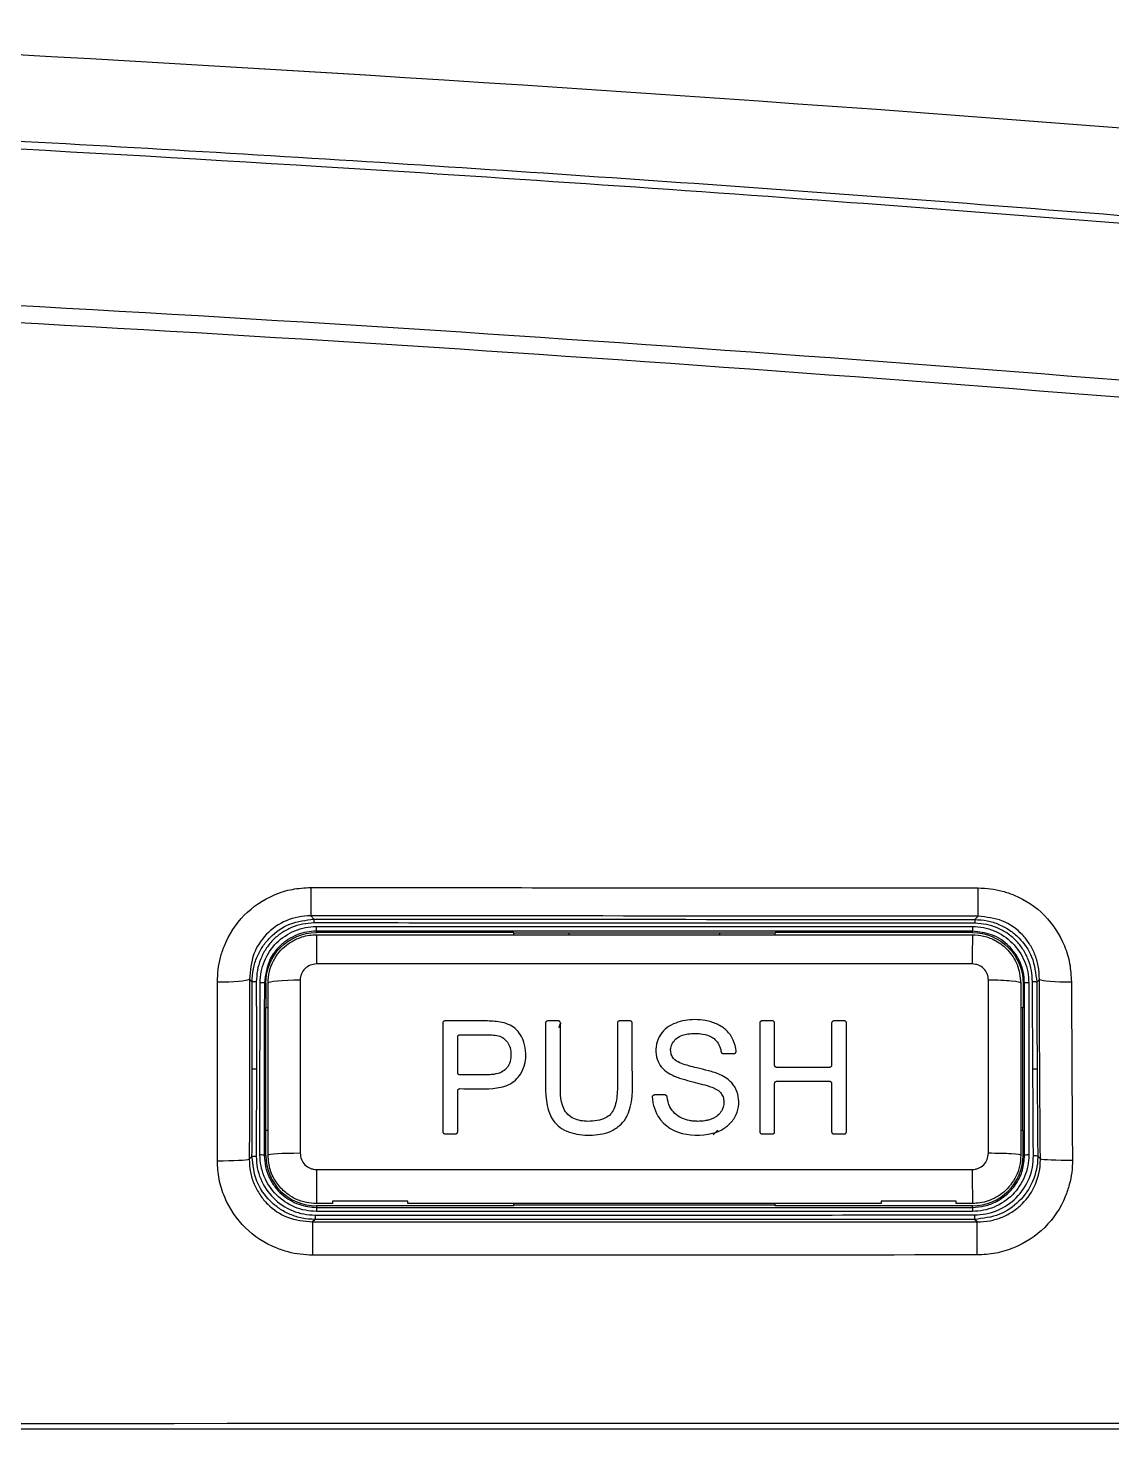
# Model space of a CAD drawing. Header units: millimetres. Extents: x -8699 to 14519, y -2727 to 7848.
# Drawn here: x 808 to 908.8, y -1548.2 to -1417.9 of the extents above; entities that cross this region are included whole.
import ezdxf

# ---------------------------------------------------------------- set-up
doc = ezdxf.new("R2010")
doc.units = ezdxf.units.MM
doc.layers.add('1', color=7, linetype='Continuous', true_color=0xffffff)

msp = doc.modelspace()

# ---------------------------------------------------------------- linework, layer by layer
at = {"layer": '1', "color": 8, "linetype": 'Continuous'}
for p, q in [((834.3, -1500.47), (834.6, -1500.78)), ((834.6, -1500.78), (834.6, -1501.13)), ((896.06, -1500.81), (896.36, -1500.5)), ((834.83, -1501.89), (834.83, -1501.45)), ((834.83, -1502.02), (834.83, -1501.89)), ((895.83, -1502.02), (895.83, -1501.89)), ((828.85, -1506.63), (828.6, -1506.37)), ((902.06, -1506.38), (901.81, -1506.63)), ((829.99, -1506.73), (830.12, -1506.73)), ((900.67, -1506.73), (900.54, -1506.73)), ((828.59, -1523.1), (828.84, -1522.85)), ((829.98, -1522.73), (830.12, -1522.73)), ((900.54, -1522.73), (900.68, -1522.73)), ((901.9, -1522.81), (902.15, -1523.06)), ((834.83, -1527.43), (834.83, -1527.58)), ((895.83, -1527.58), (895.83, -1527.43)), ((834.72, -1528.71), (834.48, -1528.94)), ((896.26, -1528.93), (896.02, -1528.7))]:
    msp.add_line(p, q, dxfattribs=at)
at = {"layer": '1', "color": 7, "linetype": 'Continuous'}
for p, q in [((853.18, -1502.02), (834.83, -1502.02)), ((853.18, -1502.23), (853.18, -1502.02)), ((858.33, -1502.07), (853.18, -1502.07)), ((858.33, -1502.23), (858.33, -1502.07)), ((872.33, -1502.09), (858.33, -1502.09)), ((877.48, -1502.07), (872.33, -1502.07)), ((872.33, -1502.23), (872.33, -1502.07)), ((895.83, -1502.02), (877.48, -1502.02)), ((877.48, -1502.23), (877.48, -1502.02)), ((830.12, -1506.73), (830.12, -1509.03)), ((900.54, -1506.73), (900.54, -1509.03)), ((830.33, -1509.03), (830.12, -1509.03)), ((830.14, -1520.43), (830.14, -1509.03)), ((900.54, -1509.03), (900.33, -1509.03)), ((900.52, -1520.43), (900.52, -1509.03)), ((830.12, -1522.73), (830.12, -1520.43)), ((830.33, -1520.43), (830.12, -1520.43)), ((900.54, -1520.43), (900.33, -1520.43)), ((900.54, -1522.73), (900.54, -1520.43)), ((853.18, -1527.43), (853.18, -1527.23)), ((877.48, -1527.43), (877.48, -1527.23)), ((853.18, -1527.43), (834.83, -1527.43)), ((877.48, -1527.38), (853.18, -1527.38)), ((895.83, -1527.43), (877.48, -1527.43))]:
    msp.add_line(p, q, dxfattribs=at)
at = {"layer": '1', "color": 7, "linetype": 'Continuous', "extrusion": (0, 0, -1)}
for centre, radius, start, end in [((-834.83, -1506.73), 4.71, 0, 90), ((-895.83, -1506.73), 4.71, 90, 180), ((-865.33, -1514.73), 8.85, 25.9021, 29.0593), ((-865.33, -1514.73), 8.85, 219.9479, 223.6679)]:
    msp.add_arc(centre, radius, start, end, dxfattribs=at)
at = {"layer": '1', "color": 7, "linetype": 'Continuous'}
for centre, start, end in [((834.83, -1522.73), 180, 270), ((895.83, -1522.73), 270, 0)]:
    msp.add_arc(centre, 4.71, start, end, dxfattribs=at)
at = {"layer": '1', "color": 8, "linetype": 'Continuous'}
for centre, major_axis, ratio, start_param, end_param in [((834.3, -1497.51), (0, 3), 0.000244, 1.679619, 2.99324), ((896.36, -1497.54), (0, -3), 0.004282, 0.148354, 1.459882), ((896.06, -1501.2), (0, 0.4), 0.004261, 0.155918, 1.465531), ((834.83, -1505.23), (0, 3), 0.000319, 0, 1.475206), ((895.83, -1505.23), (0, 3), 0.004148, 0, 1.47374), ((895.83, -1501.49), (0, -0.4), 0.004169, 4.607718, 6.274459), ((825.63, -1506.34), (-3, -0.01), 0.090369, 1.570227, 2.993062), ((905.02, -1506.33), (-3, -0.01), 0.092249, 0.148098, 1.574826), ((829.24, -1506.63), (-0.4, -0.001), 0.091844, 4.712103, 6.134634), ((829.6, -1506.73), (0.4, 0), 0.091678, 0.191129, 1.570812), ((833.33, -1506.73), (-3, 0), 0.092255, 4.712677, 6.283185), ((897.33, -1506.73), (-3, 0), 0.093684, 3.141593, 4.716542), ((901.06, -1506.73), (-0.4, 0), 0.093337, 4.716552, 6.088777), ((901.42, -1506.64), (0.4, 0.001), 0.093529, 0.148116, 1.574781), ((825.62, -1523.07), (-3, 0.01), 0.056576, 1.571893, 2.993435), ((829.23, -1522.86), (-0.4, 0.001), 0.058347, 4.713647, 6.135012), ((829.58, -1522.73), (0.4, 0), 0.058645, 0.122026, 1.571922), ((833.33, -1522.73), (-3, 0), 0.059037, 4.713703, 6.283185), ((897.33, -1522.73), (-3, 0), 0.058887, 3.141593, 4.716146), ((901.08, -1522.73), (-0.4, 0), 0.058547, 4.716171, 6.161474), ((901.51, -1522.82), (0.4, 0.003), 0.05836, 0.147716, 1.574139), ((905.12, -1523.01), (-3, -0.03), 0.056618, 0.147701, 1.574152), ((834.83, -1524.23), (0, 3), 0.001475, 1.514772, 3.141593), ((895.83, -1524.23), (0, 3), 0.003678, 1.515077, 3.141593), ((834.72, -1528.32), (0, -0.4), 0.001654, 4.665379, 6.134832), ((834.83, -1527.98), (0, 0.4), 0.001647, 0.008727, 1.523029), ((895.83, -1527.98), (0, 0.4), 0.003514, 0.008727, 1.5236), ((896.02, -1528.31), (0, -0.4), 0.003487, 4.665949, 6.132408), ((834.48, -1531.91), (0, -3), 0.001803, 1.532832, 2.99324), ((896.26, -1531.9), (0, 3), 0.003302, 4.675293, 6.134832)]:
    msp.add_ellipse(centre, major_axis=major_axis, ratio=ratio, start_param=start_param, end_param=end_param, dxfattribs=at)
at = {"layer": '1', "color": 7, "linetype": 'Continuous'}
for points in [[(989.11, -1434.04), (911.3, -1426.68), (833.37, -1421.18), (755.28, -1417.88)], [(989.11, -1434.04), (911.32, -1426.68), (833.35, -1421.18), (755.28, -1417.88)], [(834.83, -1502.23), (855.16, -1502.23), (875.5, -1502.23), (895.83, -1502.23)], [(830.33, -1522.73), (830.33, -1517.39), (830.33, -1512.05), (830.33, -1506.73)], [(900.33, -1506.73), (900.33, -1512.05), (900.33, -1517.39), (900.33, -1522.73)], [(836.33, -1527.23), (835.83, -1527.23), (835.33, -1527.23), (834.83, -1527.23)], [(836.33, -1527), (836.33, -1527.15), (836.33, -1527.23), (836.33, -1527.23)], [(843.33, -1527.23), (843.33, -1527.23), (843.33, -1527.15), (843.33, -1527)], [(887.33, -1527.23), (872.66, -1527.23), (858, -1527.23), (843.33, -1527.23)], [(887.33, -1527), (887.33, -1527.15), (887.33, -1527.23), (887.33, -1527.23)], [(894.33, -1527.23), (894.33, -1527.23), (894.33, -1527.15), (894.33, -1527)], [(895.83, -1527.23), (895.33, -1527.23), (894.83, -1527.23), (894.33, -1527.23)], [(742.73, -1547.7), (847.89, -1547.65), (953.04, -1547.65), (1058.18, -1547.69)]]:
    msp.add_open_spline(points, degree=3, dxfattribs=at)
at = {"layer": '1', "color": 8, "linetype": 'Continuous'}
for points, knots in [([(922.97, -1437.14), (910.15, -1436.08), (880.94, -1433.79), (826.86, -1430.11), (785.56, -1427.95), (760.67, -1426.88)], [0, 0, 0, 0, 0.237223, 0.540651, 1, 1, 1, 1]), ([(760.71, -1426.13), (767.49, -1426.43), (781.05, -1427.03), (801.38, -1428.07), (821.7, -1429.2), (848.8, -1430.85), (875.88, -1432.71), (902.94, -1434.76), (916.46, -1435.86), (923.23, -1436.41)], [0, 0, 0, 0, 0.125001, 0.249997, 0.374992, 0.49999, 0.749992, 0.874995, 1, 1, 1, 1]), ([(759.98, -1441.38), (786.24, -1442.51), (812.41, -1443.89), (864.64, -1447.17), (890.74, -1449.08), (916.93, -1451.2)], [0, 0, 0, 0, 0.5, 0.5, 1, 1, 1, 1]), ([(916.77, -1452.82), (890.66, -1450.7), (864.53, -1448.78), (812.24, -1445.5), (786.08, -1444.13), (759.91, -1443)], [0, 0, 0, 0, 0.5, 0.5, 1, 1, 1, 1]), ([(825.63, -1506.61), (825.64, -1506.23), (825.67, -1505.47), (825.89, -1504.34), (826.48, -1502.54), (827.95, -1500.24), (830.38, -1498.63), (832.58, -1497.93), (833.73, -1497.86), (834.3, -1497.83)], [0, 0, 0, 0, 0.083926, 0.167305, 0.251486, 0.499898, 0.748567, 0.874803, 1, 1, 1, 1]), ([(834.3, -1497.83), (844.75, -1497.84), (865.45, -1497.85), (886.14, -1497.86), (896.37, -1497.87)], [0, 0, 0, 0, 0.50521, 1, 1, 1, 1]), ([(896.37, -1497.87), (896.75, -1497.88), (897.52, -1497.91), (898.64, -1498.15), (900.43, -1498.76), (902.71, -1500.27), (904.26, -1502.71), (904.94, -1504.9), (905, -1506.04), (905.04, -1506.61)], [0, 0, 0, 0, 0.083696, 0.16701, 0.251439, 0.499784, 0.748385, 0.874426, 1, 1, 1, 1]), ([(834.3, -1500.47), (834.3, -1500.47), (833.53, -1500.47), (831.97, -1500.76), (830.09, -1502.08), (828.81, -1504.05), (828.67, -1505.56), (828.6, -1506.37)], [0, 0, 0, 0, 0.000078, 0.251799, 0.500063, 0.732434, 1, 1, 1, 1]), ([(896.06, -1501.16), (886.02, -1501.15), (865.53, -1501.14), (845.05, -1501.13), (834.6, -1501.13)], [0, 0, 0, 0, 0.490077, 1, 1, 1, 1]), ([(902.06, -1506.38), (902.04, -1505.96), (902, -1505.15), (901.66, -1504.02), (901.15, -1503.04), (900.25, -1501.89), (898.67, -1500.75), (897.13, -1500.59), (896.36, -1500.5)], [0, 0, 0, 0, 0.139321, 0.269153, 0.389837, 0.5018, 0.749521, 1, 1, 1, 1]), ([(829.59, -1506.69), (829.61, -1506.35), (829.65, -1505.66), (830.07, -1504.35), (831.02, -1502.89), (832.48, -1501.93), (833.8, -1501.51), (834.49, -1501.47), (834.83, -1501.45)], [0, 0, 0, 0, 0.125127, 0.251476, 0.500241, 0.748793, 0.87507, 1, 1, 1, 1]), ([(834.83, -1501.45), (845.12, -1501.45), (865.45, -1501.45), (885.79, -1501.45), (895.83, -1501.45)], [0, 0, 0, 0, 0.506158, 1, 1, 1, 1]), ([(895.83, -1501.45), (896.17, -1501.47), (896.86, -1501.51), (898.18, -1501.93), (899.64, -1502.89), (900.59, -1504.35), (901.01, -1505.66), (901.05, -1506.35), (901.07, -1506.69)], [0, 0, 0, 0, 0.125055, 0.251401, 0.500187, 0.74876, 0.874888, 1, 1, 1, 1]), ([(834.83, -1504.94), (834.63, -1504.96), (834.24, -1505.01), (833.74, -1505.36), (833.46, -1505.78), (833.34, -1506.15), (833.33, -1506.35), (833.33, -1506.45)], [0, 0, 0, 0, 0.250229, 0.499808, 0.749353, 0.874589, 1, 1, 1, 1]), ([(895.82, -1504.94), (885.8, -1504.93), (865.47, -1504.93), (845.14, -1504.94), (834.83, -1504.94)], [0, 0, 0, 0, 0.49267, 1, 1, 1, 1]), ([(897.32, -1506.44), (897.31, -1506.35), (897.3, -1506.15), (897.18, -1505.77), (896.91, -1505.36), (896.41, -1505), (896.01, -1504.96), (895.82, -1504.94)], [0, 0, 0, 0, 0.125411, 0.250647, 0.500193, 0.74977, 1, 1, 1, 1]), ([(825.62, -1523.24), (825.63, -1520.46), (825.64, -1514.92), (825.63, -1509.38), (825.63, -1506.61)], [0, 0, 0, 0, 0.500117, 1, 1, 1, 1]), ([(829.24, -1506.59), (829.24, -1507.95), (829.25, -1510.66), (829.25, -1513.38), (829.25, -1514.73)], [0, 0, 0, 0, 0.500374, 1, 1, 1, 1]), ([(829.58, -1522.7), (829.58, -1520.05), (829.58, -1514.7), (829.59, -1509.37), (829.59, -1506.69)], [0, 0, 0, 0, 0.496917, 1, 1, 1, 1]), ([(833.33, -1506.45), (833.33, -1509.14), (833.33, -1514.5), (833.33, -1519.87), (833.32, -1522.55)], [0, 0, 0, 0, 0.50176, 1, 1, 1, 1]), ([(897.32, -1522.55), (897.32, -1519.87), (897.32, -1514.5), (897.32, -1509.14), (897.32, -1506.44)], [0, 0, 0, 0, 0.498298, 1, 1, 1, 1]), ([(901.07, -1506.69), (901.07, -1509.37), (901.08, -1514.7), (901.08, -1520.04), (901.08, -1522.7)], [0, 0, 0, 0, 0.502146, 1, 1, 1, 1]), ([(901.45, -1514.73), (901.44, -1513.38), (901.43, -1510.66), (901.42, -1507.96), (901.42, -1506.6)], [0, 0, 0, 0, 0.499955, 1, 1, 1, 1]), ([(905.04, -1506.61), (905.05, -1509.36), (905.07, -1514.87), (905.11, -1520.4), (905.13, -1523.18)], [0, 0, 0, 0, 0.497824, 1, 1, 1, 1]), ([(829.25, -1514.73), (829.17, -1514.73), (828.97, -1514.73), (828.9, -1514.73), (828.85, -1514.73)], [0, 0, 0, 0, 0.423058, 1, 1, 1, 1]), ([(829.25, -1514.73), (829.25, -1516.08), (829.24, -1518.78), (829.24, -1521.48), (829.23, -1522.84)], [0, 0, 0, 0, 0.49989, 1, 1, 1, 1]), ([(901.5, -1522.79), (901.49, -1521.44), (901.47, -1518.76), (901.46, -1516.07), (901.45, -1514.73)], [0, 0, 0, 0, 0.501544, 1, 1, 1, 1]), ([(901.85, -1514.73), (901.8, -1514.73), (901.73, -1514.73), (901.53, -1514.73), (901.45, -1514.73)], [0, 0, 0, 0, 0.570512, 1, 1, 1, 1]), ([(834.49, -1532.03), (834.1, -1532.01), (833.33, -1531.98), (832.19, -1531.75), (830.37, -1531.14), (828.05, -1529.65), (826.42, -1527.19), (825.72, -1524.98), (825.65, -1523.82), (825.62, -1523.24)], [0, 0, 0, 0, 0.083662, 0.167023, 0.25148, 0.499924, 0.748608, 0.874974, 1, 1, 1, 1]), ([(828.59, -1523.1), (828.6, -1523.51), (828.64, -1524.3), (829, -1525.42), (829.55, -1526.44), (830.51, -1527.58), (832.14, -1528.7), (833.68, -1528.86), (834.48, -1528.94)], [0, 0, 0, 0, 0.129921, 0.256625, 0.380375, 0.501453, 0.741079, 1, 1, 1, 1]), ([(834.83, -1527.96), (834.48, -1527.94), (833.79, -1527.9), (832.48, -1527.48), (831.01, -1526.52), (830.05, -1525.05), (829.64, -1523.73), (829.6, -1523.05), (829.58, -1522.7)], [0, 0, 0, 0, 0.124945, 0.251223, 0.499772, 0.748535, 0.874924, 1, 1, 1, 1]), ([(829.98, -1522.73), (830, -1523.09), (830.05, -1523.8), (830.4, -1524.8), (830.93, -1525.67), (831.59, -1526.38), (832.35, -1526.93), (833.17, -1527.31), (834, -1527.54), (834.56, -1527.57), (834.83, -1527.58)], [0, 0, 0, 0, 0.142911, 0.280702, 0.413374, 0.540926, 0.663361, 0.780681, 0.892893, 1, 1, 1, 1]), ([(833.32, -1522.55), (833.35, -1522.75), (833.39, -1523.14), (833.74, -1523.64), (834.15, -1523.92), (834.53, -1524.04), (834.73, -1524.05), (834.82, -1524.06)], [0, 0, 0, 0, 0.250269, 0.499886, 0.749398, 0.874608, 1, 1, 1, 1]), ([(895.82, -1524.06), (895.92, -1524.05), (896.11, -1524.04), (896.49, -1523.92), (896.91, -1523.64), (897.25, -1523.14), (897.29, -1522.75), (897.32, -1522.55)], [0, 0, 0, 0, 0.125392, 0.250602, 0.500113, 0.749731, 1, 1, 1, 1]), ([(901.08, -1522.7), (901.06, -1523.05), (901.02, -1523.74), (900.6, -1525.05), (899.65, -1526.52), (898.18, -1527.48), (896.86, -1527.9), (896.17, -1527.94), (895.83, -1527.96)], [0, 0, 0, 0, 0.125073, 0.251467, 0.500228, 0.748775, 0.874957, 1, 1, 1, 1]), ([(895.83, -1527.58), (896.21, -1527.55), (896.99, -1527.5), (898.11, -1527.06), (899.14, -1526.35), (899.98, -1525.35), (900.57, -1524.11), (900.64, -1523.19), (900.68, -1522.73)], [0, 0, 0, 0, 0.149482, 0.305821, 0.469032, 0.639127, 0.816115, 1, 1, 1, 1]), ([(896.02, -1528.29), (896.38, -1528.27), (897.1, -1528.23), (898.48, -1527.79), (900.02, -1526.79), (901.02, -1525.25), (901.45, -1523.87), (901.49, -1523.15), (901.5, -1522.79)], [0, 0, 0, 0, 0.125218, 0.251294, 0.499775, 0.748499, 0.87487, 1, 1, 1, 1]), ([(896.26, -1528.93), (896.67, -1528.91), (897.47, -1528.88), (898.61, -1528.52), (899.62, -1527.98), (900.77, -1527.04), (901.84, -1525.45), (902.16, -1523.9), (902.15, -1523.09), (902.15, -1523.06)], [0, 0, 0, 0, 0.13233, 0.259857, 0.382804, 0.50142, 0.73929, 0.989222, 1, 1, 1, 1]), ([(905.13, -1523.18), (905.12, -1523.56), (905.1, -1524.33), (904.86, -1525.48), (904.25, -1527.3), (902.72, -1529.62), (900.24, -1531.21), (898.01, -1531.91), (896.85, -1531.98), (896.27, -1532.01)], [0, 0, 0, 0, 0.083503, 0.166796, 0.251421, 0.499828, 0.748462, 0.874628, 1, 1, 1, 1]), ([(834.82, -1524.06), (845.21, -1524.06), (865.54, -1524.06), (885.87, -1524.06), (895.82, -1524.06)], [0, 0, 0, 0, 0.510597, 1, 1, 1, 1]), ([(834.72, -1528.3), (845.07, -1528.3), (865.51, -1528.3), (885.94, -1528.29), (896.02, -1528.29)], [0, 0, 0, 0, 0.506779, 1, 1, 1, 1]), ([(895.83, -1527.96), (885.87, -1527.96), (865.54, -1527.96), (845.21, -1527.96), (834.83, -1527.96)], [0, 0, 0, 0, 0.48959, 1, 1, 1, 1])]:
    msp.add_open_spline(points, degree=3, knots=knots, dxfattribs=at)
at = {"layer": '1', "color": 7, "linetype": 'Continuous'}
for points, knots in [([(828.85, -1506.63), (828.87, -1506.21), (828.92, -1505.41), (829.28, -1504.28), (829.81, -1503.3), (830.74, -1502.17), (832.31, -1501.04), (833.84, -1500.87), (834.6, -1500.78)], [0, 0, 0, 0, 0.136468, 0.265432, 0.387055, 0.50153, 0.74901, 1, 1, 1, 1]), ([(834.6, -1501.13), (834.25, -1501.15), (833.53, -1501.2), (832.51, -1501.53), (831.57, -1502.03), (830.75, -1502.71), (830.09, -1503.55), (829.61, -1504.5), (829.3, -1505.53), (829.26, -1506.24), (829.24, -1506.59)], [0, 0, 0, 0, 0.125624, 0.250629, 0.375242, 0.499664, 0.62412, 0.748903, 0.8742, 1, 1, 1, 1]), ([(896.06, -1500.81), (896.44, -1500.83), (897.21, -1500.88), (898.3, -1501.23), (899.31, -1501.77), (900.43, -1502.71), (901.54, -1504.32), (901.72, -1505.83), (901.81, -1506.63)], [0, 0, 0, 0, 0.126583, 0.252132, 0.37697, 0.501427, 0.735731, 1, 1, 1, 1]), ([(901.42, -1506.6), (901.39, -1506.25), (901.35, -1505.54), (901.04, -1504.52), (900.56, -1503.57), (899.9, -1502.74), (899.08, -1502.06), (898.15, -1501.56), (897.13, -1501.23), (896.42, -1501.18), (896.06, -1501.16)], [0, 0, 0, 0, 0.125685, 0.250708, 0.375275, 0.499799, 0.62445, 0.749211, 0.87431, 1, 1, 1, 1]), ([(834.83, -1501.89), (834.53, -1501.91), (833.92, -1501.94), (833.02, -1502.21), (832.15, -1502.66), (831.27, -1503.38), (830.27, -1504.68), (830.1, -1505.94), (829.99, -1506.73)], [0, 0, 0, 0, 0.118289, 0.241222, 0.368849, 0.50122, 0.692558, 1, 1, 1, 1]), ([(830.33, -1506.73), (830.36, -1506.36), (830.41, -1505.64), (830.79, -1504.65), (831.34, -1503.83), (832, -1503.19), (832.72, -1502.72), (833.45, -1502.42), (834.15, -1502.25), (834.61, -1502.24), (834.83, -1502.23)], [0, 0, 0, 0, 0.157033, 0.304925, 0.443669, 0.573261, 0.693694, 0.804963, 0.907066, 1, 1, 1, 1]), ([(900.67, -1506.73), (900.65, -1506.36), (900.6, -1505.69), (900.3, -1504.8), (899.93, -1504.13), (899.58, -1503.66), (898.91, -1502.93), (897.71, -1502.09), (896.44, -1501.96), (895.83, -1501.89)], [0, 0, 0, 0, 0.144768, 0.267283, 0.367519, 0.445456, 0.501079, 0.760492, 1, 1, 1, 1]), ([(895.83, -1502.23), (896.18, -1502.25), (896.94, -1502.3), (898.1, -1502.77), (899.22, -1503.64), (900.13, -1505.01), (900.26, -1506.13), (900.33, -1506.73)], [0, 0, 0, 0, 0.148841, 0.32333, 0.523405, 0.748991, 1, 1, 1, 1]), ([(846.78, -1510.24), (846.76, -1510.24), (846.74, -1510.24), (846.7, -1510.26), (846.68, -1510.27), (846.64, -1510.3), (846.63, -1510.31), (846.6, -1510.35), (846.59, -1510.37), (846.58, -1510.41), (846.58, -1510.42), (846.58, -1510.44)], [0, 0, 0, 0, 0.213949, 0.213949, 0.427877, 0.427877, 0.642135, 0.642135, 0.857133, 0.857133, 1, 1, 1, 1]), ([(851.93, -1510.34), (851.48, -1510.27), (851.02, -1510.25), (850.1, -1510.23), (849.65, -1510.24), (848.39, -1510.24), (847.59, -1510.24), (846.78, -1510.24)], [0, 0, 0, 0, 0.266876, 0.266876, 0.5323, 0.5323, 1, 1, 1, 1]), ([(848.17, -1516.54), (849.19, -1516.54), (850.21, -1516.6), (851.74, -1516.48), (852.25, -1516.38), (853.18, -1515.95), (853.56, -1515.59), (854.35, -1514.28), (854.44, -1513.17), (853.97, -1511.74), (853.7, -1511.28), (852.92, -1510.62), (852.43, -1510.44), (851.93, -1510.34)], [0, 0, 0, 0, 0.25, 0.25, 0.375, 0.375, 0.5, 0.5, 0.75, 0.75, 0.875, 0.875, 1, 1, 1, 1]), ([(856.34, -1510.24), (856.32, -1510.24), (856.29, -1510.24), (856.25, -1510.26), (856.23, -1510.27), (856.2, -1510.3), (856.18, -1510.31), (856.16, -1510.35), (856.15, -1510.37), (856.14, -1510.41), (856.14, -1510.42), (856.14, -1510.44)], [0, 0, 0, 0, 0.213938, 0.213938, 0.427855, 0.427855, 0.642098, 0.642098, 0.857083, 0.857083, 1, 1, 1, 1]), ([(857.32, -1510.24), (857.16, -1510.24), (856.99, -1510.24), (856.71, -1510.24), (856.6, -1510.24), (856.44, -1510.24), (856.39, -1510.24), (856.34, -1510.24)], [0, 0, 0, 0, 0.500025, 0.500025, 0.85183, 0.85183, 1, 1, 1, 1]), ([(857.52, -1510.44), (857.52, -1510.42), (857.52, -1510.39), (857.5, -1510.35), (857.49, -1510.33), (857.46, -1510.3), (857.45, -1510.28), (857.41, -1510.26), (857.39, -1510.25), (857.35, -1510.24), (857.34, -1510.24), (857.32, -1510.24)], [0, 0, 0, 0, 0.215958, 0.215958, 0.431936, 0.431936, 0.647588, 0.647588, 0.862493, 0.862493, 1, 1, 1, 1]), ([(863.02, -1510.24), (863, -1510.24), (862.97, -1510.24), (862.93, -1510.26), (862.91, -1510.27), (862.88, -1510.3), (862.86, -1510.31), (862.84, -1510.35), (862.83, -1510.37), (862.82, -1510.41), (862.82, -1510.43), (862.82, -1510.44)], [0, 0, 0, 0, 0.213929, 0.213929, 0.427839, 0.427839, 0.64207, 0.64207, 0.857045, 0.857045, 1, 1, 1, 1]), ([(864, -1510.24), (863.84, -1510.24), (863.67, -1510.24), (863.39, -1510.24), (863.28, -1510.24), (863.12, -1510.24), (863.07, -1510.24), (863.02, -1510.24)], [0, 0, 0, 0, 0.500029, 0.500029, 0.851834, 0.851834, 1, 1, 1, 1]), ([(864.2, -1510.44), (864.2, -1510.42), (864.2, -1510.4), (864.18, -1510.35), (864.17, -1510.33), (864.14, -1510.3), (864.13, -1510.28), (864.09, -1510.26), (864.07, -1510.25), (864.03, -1510.24), (864.02, -1510.24), (864, -1510.24)], [0, 0, 0, 0, 0.215966, 0.215966, 0.431952, 0.431952, 0.647615, 0.647615, 0.862531, 0.862531, 1, 1, 1, 1]), ([(870.01, -1510.12), (869.4, -1510.13), (868.8, -1510.22), (867.68, -1510.65), (867.16, -1511.01), (866.83, -1511.52)], [0, 0, 0, 0, 0.5, 0.5, 1, 1, 1, 1]), ([(872.02, -1510.51), (871.86, -1510.45), (871.7, -1510.39), (871.36, -1510.28), (871.19, -1510.24), (870.69, -1510.15), (870.35, -1510.14), (870.01, -1510.12)], [0, 0, 0, 0, 0.25269, 0.25269, 0.506164, 0.506164, 1, 1, 1, 1]), ([(876.26, -1510.24), (876.24, -1510.24), (876.21, -1510.25), (876.17, -1510.26), (876.15, -1510.27), (876.12, -1510.3), (876.1, -1510.32), (876.08, -1510.35), (876.07, -1510.38), (876.06, -1510.41), (876.06, -1510.43), (876.06, -1510.44)], [0, 0, 0, 0, 0.213918, 0.213918, 0.427817, 0.427817, 0.642031, 0.642031, 0.856986, 0.856986, 1, 1, 1, 1]), ([(877.24, -1510.24), (877.08, -1510.24), (876.91, -1510.24), (876.64, -1510.24), (876.52, -1510.24), (876.36, -1510.24), (876.31, -1510.24), (876.26, -1510.24)], [0, 0, 0, 0, 0.500035, 0.500035, 0.85184, 0.85184, 1, 1, 1, 1]), ([(877.44, -1510.44), (877.44, -1510.42), (877.44, -1510.4), (877.42, -1510.35), (877.41, -1510.33), (877.38, -1510.3), (877.37, -1510.28), (877.33, -1510.26), (877.31, -1510.25), (877.27, -1510.24), (877.26, -1510.24), (877.24, -1510.24)], [0, 0, 0, 0, 0.215976, 0.215976, 0.431972, 0.431972, 0.647651, 0.647651, 0.862587, 0.862587, 1, 1, 1, 1]), ([(882.94, -1510.24), (882.92, -1510.24), (882.89, -1510.25), (882.85, -1510.26), (882.83, -1510.27), (882.8, -1510.3), (882.78, -1510.32), (882.76, -1510.36), (882.75, -1510.38), (882.74, -1510.41), (882.74, -1510.43), (882.74, -1510.44)], [0, 0, 0, 0, 0.213915, 0.213915, 0.427811, 0.427811, 0.642019, 0.642019, 0.856965, 0.856965, 1, 1, 1, 1]), ([(883.92, -1510.24), (883.76, -1510.24), (883.59, -1510.24), (883.32, -1510.24), (883.2, -1510.24), (883.04, -1510.24), (882.99, -1510.24), (882.94, -1510.24)], [0, 0, 0, 0, 0.500038, 0.500038, 0.851843, 0.851843, 1, 1, 1, 1]), ([(884.12, -1510.44), (884.12, -1510.42), (884.12, -1510.4), (884.1, -1510.36), (884.09, -1510.34), (884.06, -1510.3), (884.05, -1510.28), (884.01, -1510.26), (883.99, -1510.25), (883.95, -1510.24), (883.94, -1510.24), (883.92, -1510.24)], [0, 0, 0, 0, 0.215979, 0.215979, 0.431977, 0.431977, 0.647662, 0.647662, 0.862606, 0.862606, 1, 1, 1, 1]), ([(846.58, -1510.44), (846.58, -1512.12), (846.58, -1513.8), (846.58, -1516.36), (846.58, -1517.24), (846.58, -1518.92), (846.58, -1519.73), (846.58, -1520.54)], [0, 0, 0, 0, 0.499954, 0.499954, 0.759862, 0.759862, 1, 1, 1, 1]), ([(847.97, -1511.72), (847.97, -1511.7), (847.97, -1511.68), (847.98, -1511.64), (848, -1511.61), (848.02, -1511.58), (848.04, -1511.56), (848.08, -1511.54), (848.1, -1511.53), (848.14, -1511.52), (848.15, -1511.52), (848.17, -1511.52)], [0, 0, 0, 0, 0.215854, 0.215854, 0.431731, 0.431731, 0.647263, 0.647263, 0.862083, 0.862083, 1, 1, 1, 1]), ([(848.17, -1511.52), (848.31, -1511.52), (848.46, -1511.52), (848.92, -1511.52), (849.24, -1511.52), (849.88, -1511.52), (850.2, -1511.52), (850.52, -1511.52)], [0, 0, 0, 0, 0.186268, 0.186268, 0.593134, 0.593134, 1, 1, 1, 1]), ([(850.52, -1511.52), (850.62, -1511.52), (850.73, -1511.53), (850.94, -1511.53), (851.04, -1511.54), (851.35, -1511.55), (851.56, -1511.56), (851.76, -1511.62)], [0, 0, 0, 0, 0.252179, 0.252179, 0.50438, 0.50438, 1, 1, 1, 1]), ([(851.76, -1511.62), (851.92, -1511.67), (852.09, -1511.75), (852.37, -1511.96), (852.49, -1512.09), (852.7, -1512.38), (852.78, -1512.56), (852.9, -1512.96), (852.92, -1513.21), (852.91, -1513.7), (852.87, -1513.96), (852.71, -1514.35), (852.62, -1514.51), (852.47, -1514.68), (852.44, -1514.71), (852.4, -1514.75)], [0, 0, 0, 0, 0.139623, 0.139623, 0.278929, 0.278929, 0.427081, 0.427081, 0.619531, 0.619531, 0.821131, 0.821131, 0.961326, 0.961326, 1, 1, 1, 1]), ([(856.14, -1510.44), (856.14, -1511.72), (856.14, -1513), (856.14, -1515.57), (856.04, -1516.87), (856.43, -1518.74), (856.67, -1519.36), (857.58, -1520.29), (858.19, -1520.58), (859.45, -1520.87), (860.1, -1520.89), (861.39, -1520.79), (862.04, -1520.65), (862.59, -1520.29)], [0, 0, 0, 0, 0.25, 0.25, 0.5, 0.5, 0.625, 0.625, 0.75, 0.75, 0.875, 0.875, 1, 1, 1, 1]), ([(860.08, -1519.58), (859.63, -1519.58), (859.17, -1519.51), (858.37, -1519.13), (858.02, -1518.8), (857.45, -1517.59), (857.52, -1516.65), (857.52, -1513.99), (857.52, -1512.21), (857.52, -1510.44)], [0, 0, 0, 0, 0.125, 0.125, 0.25, 0.25, 0.5, 0.5, 1, 1, 1, 1]), ([(862.82, -1510.44), (862.82, -1511.37), (862.82, -1512.31), (862.82, -1513.74), (862.82, -1514.24), (862.82, -1515.24), (862.82, -1515.74), (862.82, -1516.24)], [0, 0, 0, 0, 0.482746, 0.482746, 0.741372, 0.741372, 1, 1, 1, 1]), ([(863.85, -1518.78), (864.37, -1517.45), (864.2, -1516.03), (864.2, -1513.24), (864.2, -1511.84), (864.2, -1510.44)], [0, 0, 0, 0, 0.5, 0.5, 1, 1, 1, 1]), ([(866.83, -1511.52), (866.66, -1511.79), (866.53, -1512.09), (866.38, -1512.71), (866.37, -1513.04), (866.45, -1513.66), (866.55, -1513.95), (866.83, -1514.43), (867, -1514.64), (867.4, -1514.99), (867.64, -1515.14), (867.88, -1515.26)], [0, 0, 0, 0, 0.216675, 0.216675, 0.434671, 0.434671, 0.638906, 0.638906, 0.816767, 0.816767, 1, 1, 1, 1]), ([(868.32, -1511.87), (868.48, -1511.74), (868.67, -1511.64), (869.03, -1511.52), (869.21, -1511.48), (869.6, -1511.42), (869.83, -1511.41), (870.06, -1511.41)], [0, 0, 0, 0, 0.344408, 0.344408, 0.630217, 0.630217, 1, 1, 1, 1]), ([(870.06, -1511.41), (870.29, -1511.41), (870.53, -1511.42), (870.77, -1511.46), (871.06, -1511.51), (871.35, -1511.6), (871.61, -1511.75), (871.67, -1511.79), (871.74, -1511.84), (871.8, -1511.89)], [0, 0, 0, 0, 0.385579, 0.385579, 0.385579, 0.871938, 0.871938, 0.871938, 1, 1, 1, 1]), ([(873.86, -1513.06), (873.82, -1512.7), (873.73, -1512.34), (873.44, -1511.69), (873.23, -1511.39), (872.73, -1510.9), (872.45, -1510.71), (872.11, -1510.55), (872.07, -1510.53), (872.02, -1510.51)], [0, 0, 0, 0, 0.326665, 0.326665, 0.654927, 0.654927, 0.957745, 0.957745, 1, 1, 1, 1]), ([(876.06, -1510.44), (876.06, -1512.12), (876.06, -1513.81), (876.06, -1517.18), (876.06, -1518.86), (876.06, -1520.55)], [0, 0, 0, 0, 0.499971, 0.499971, 1, 1, 1, 1]), ([(877.44, -1514.36), (877.44, -1513.71), (877.44, -1513.06), (877.44, -1511.75), (877.44, -1511.1), (877.44, -1510.44)], [0, 0, 0, 0, 0.499996, 0.499996, 1, 1, 1, 1]), ([(882.74, -1510.44), (882.74, -1511.1), (882.74, -1511.75), (882.74, -1513.06), (882.74, -1513.71), (882.74, -1514.36)], [0, 0, 0, 0, 0.499996, 0.499996, 1, 1, 1, 1]), ([(884.12, -1520.55), (884.12, -1518.86), (884.12, -1517.18), (884.12, -1513.81), (884.12, -1512.13), (884.12, -1510.44)], [0, 0, 0, 0, 0.499971, 0.499971, 1, 1, 1, 1]), ([(847.97, -1515.06), (847.97, -1514.81), (847.97, -1514.57), (847.97, -1513.86), (847.97, -1513.39), (847.97, -1512.52), (847.97, -1512.12), (847.97, -1511.72)], [0, 0, 0, 0, 0.220031, 0.220031, 0.640006, 0.640006, 1, 1, 1, 1]), ([(868.17, -1513.87), (868.07, -1513.78), (867.98, -1513.67), (867.85, -1513.43), (867.8, -1513.29), (867.77, -1513.03), (867.76, -1512.89), (867.8, -1512.61), (867.86, -1512.46), (868.02, -1512.17), (868.13, -1512.04), (868.28, -1511.9), (868.3, -1511.88), (868.32, -1511.87)], [0, 0, 0, 0, 0.180267, 0.180267, 0.361613, 0.361613, 0.534309, 0.534309, 0.737419, 0.737419, 0.967757, 0.967757, 1, 1, 1, 1]), ([(871.8, -1511.89), (871.91, -1511.98), (872, -1512.08), (872.21, -1512.35), (872.31, -1512.54), (872.41, -1512.86), (872.44, -1512.98), (872.47, -1513.11)], [0, 0, 0, 0, 0.287207, 0.287207, 0.732968, 0.732968, 1, 1, 1, 1]), ([(872.37, -1515.24), (872.02, -1515.08), (871.65, -1514.98), (870.92, -1514.78), (870.56, -1514.69), (869.71, -1514.49), (869.23, -1514.37), (868.56, -1514.11), (868.34, -1514.02), (868.17, -1513.87)], [0, 0, 0, 0, 0.25736, 0.25736, 0.513119, 0.513119, 0.845941, 0.845941, 1, 1, 1, 1]), ([(872.47, -1513.11), (872.47, -1513.13), (872.48, -1513.15), (872.5, -1513.19), (872.51, -1513.21), (872.55, -1513.24), (872.57, -1513.25), (872.61, -1513.27), (872.63, -1513.27), (872.66, -1513.28), (872.66, -1513.28), (872.66, -1513.28)], [0, 0, 0, 0, 0.242385, 0.242385, 0.484799, 0.484799, 0.726762, 0.726762, 0.967965, 0.967965, 1, 1, 1, 1]), ([(872.66, -1513.28), (872.72, -1513.28), (872.78, -1513.28), (873.01, -1513.28), (873.18, -1513.28), (873.46, -1513.28), (873.56, -1513.28), (873.66, -1513.28)], [0, 0, 0, 0, 0.173535, 0.173535, 0.694113, 0.694113, 1, 1, 1, 1]), ([(873.66, -1513.28), (873.68, -1513.28), (873.7, -1513.27), (873.75, -1513.26), (873.77, -1513.25), (873.8, -1513.22), (873.82, -1513.2), (873.84, -1513.16), (873.85, -1513.14), (873.86, -1513.1), (873.86, -1513.08), (873.86, -1513.06)], [0, 0, 0, 0, 0.201672, 0.201672, 0.403327, 0.403327, 0.605235, 0.605235, 0.807738, 0.807738, 1, 1, 1, 1]), ([(848.17, -1515.26), (848.14, -1515.26), (848.12, -1515.25), (848.08, -1515.24), (848.06, -1515.23), (848.02, -1515.2), (848.01, -1515.18), (847.98, -1515.14), (847.98, -1515.12), (847.97, -1515.09), (847.97, -1515.07), (847.97, -1515.06)], [0, 0, 0, 0, 0.214222, 0.214222, 0.428426, 0.428426, 0.642913, 0.642913, 0.857984, 0.857984, 1, 1, 1, 1]), ([(850.55, -1515.26), (850.12, -1515.26), (849.69, -1515.26), (849.04, -1515.26), (848.83, -1515.26), (848.46, -1515.26), (848.31, -1515.26), (848.17, -1515.26)], [0, 0, 0, 0, 0.541919, 0.541919, 0.812879, 0.812879, 1, 1, 1, 1]), ([(852.4, -1514.75), (852.26, -1514.88), (852.1, -1514.98), (851.67, -1515.16), (851.39, -1515.21), (850.93, -1515.25), (850.74, -1515.26), (850.55, -1515.26)], [0, 0, 0, 0, 0.289469, 0.289469, 0.715285, 0.715285, 1, 1, 1, 1]), ([(867.88, -1515.26), (868.03, -1515.34), (868.19, -1515.41), (868.51, -1515.53), (868.68, -1515.58), (869.17, -1515.73), (869.5, -1515.82), (869.83, -1515.9)], [0, 0, 0, 0, 0.251478, 0.251478, 0.502099, 0.502099, 1, 1, 1, 1]), ([(872.41, -1520.42), (872.72, -1520.26), (873.01, -1520.06), (873.5, -1519.57), (873.7, -1519.27), (873.99, -1518.65), (874.07, -1518.32), (874.12, -1517.67), (874.09, -1517.35), (873.93, -1516.73), (873.78, -1516.43), (873.59, -1516.17), (873.42, -1515.95), (873.21, -1515.76), (872.79, -1515.46), (872.58, -1515.34), (872.37, -1515.24)], [0, 0, 0, 0, 0.159014, 0.159014, 0.318581, 0.318581, 0.472065, 0.472065, 0.617219, 0.617219, 0.765629, 0.765629, 0.765629, 0.892638, 0.892638, 1, 1, 1, 1]), ([(877.64, -1514.56), (877.62, -1514.56), (877.6, -1514.56), (877.55, -1514.54), (877.53, -1514.53), (877.5, -1514.51), (877.48, -1514.49), (877.46, -1514.45), (877.45, -1514.43), (877.44, -1514.39), (877.44, -1514.38), (877.44, -1514.36)], [0, 0, 0, 0, 0.214203, 0.214203, 0.428386, 0.428386, 0.642878, 0.642878, 0.857989, 0.857989, 1, 1, 1, 1]), ([(882.54, -1514.56), (881.72, -1514.56), (880.91, -1514.56), (879.27, -1514.56), (878.46, -1514.56), (877.64, -1514.56)], [0, 0, 0, 0, 0.5, 0.5, 1, 1, 1, 1]), ([(882.74, -1514.36), (882.74, -1514.39), (882.74, -1514.41), (882.72, -1514.45), (882.71, -1514.47), (882.68, -1514.51), (882.66, -1514.52), (882.63, -1514.55), (882.6, -1514.55), (882.57, -1514.56), (882.55, -1514.56), (882.54, -1514.56)], [0, 0, 0, 0, 0.215684, 0.215684, 0.431388, 0.431388, 0.646769, 0.646769, 0.861526, 0.861526, 1, 1, 1, 1]), ([(847.97, -1516.74), (847.97, -1516.72), (847.97, -1516.7), (847.98, -1516.66), (848, -1516.64), (848.02, -1516.6), (848.04, -1516.59), (848.08, -1516.56), (848.1, -1516.55), (848.14, -1516.55), (848.15, -1516.54), (848.17, -1516.54)], [0, 0, 0, 0, 0.215662, 0.215662, 0.431341, 0.431341, 0.646755, 0.646755, 0.861627, 0.861627, 1, 1, 1, 1]), ([(847.97, -1520.54), (847.97, -1520.26), (847.97, -1519.98), (847.97, -1519.34), (847.97, -1518.99), (847.97, -1518.01), (847.97, -1517.38), (847.97, -1516.74)], [0, 0, 0, 0, 0.223727, 0.223727, 0.500095, 0.500095, 1, 1, 1, 1]), ([(862.82, -1516.24), (862.82, -1516.75), (862.79, -1517.27), (862.64, -1518), (862.58, -1518.24), (862.4, -1518.62), (862.3, -1518.79), (862.04, -1519.06), (861.89, -1519.17), (861.48, -1519.39), (861.21, -1519.47), (860.66, -1519.56), (860.37, -1519.58), (860.08, -1519.58)], [0, 0, 0, 0, 0.302393, 0.302393, 0.444885, 0.444885, 0.555903, 0.555903, 0.667078, 0.667078, 0.828751, 0.828751, 1, 1, 1, 1]), ([(869.83, -1515.9), (869.99, -1515.94), (870.14, -1515.98), (870.44, -1516.06), (870.59, -1516.1), (871.03, -1516.22), (871.33, -1516.29), (871.61, -1516.4)], [0, 0, 0, 0, 0.253168, 0.253168, 0.506338, 0.506338, 1, 1, 1, 1]), ([(871.61, -1516.4), (871.7, -1516.44), (871.78, -1516.47), (871.94, -1516.56), (872.02, -1516.6), (872.25, -1516.74), (872.38, -1516.86), (872.48, -1517)], [0, 0, 0, 0, 0.25578, 0.25578, 0.511851, 0.511851, 1, 1, 1, 1]), ([(877.44, -1516.05), (877.44, -1516.02), (877.45, -1516), (877.46, -1515.96), (877.47, -1515.94), (877.5, -1515.9), (877.52, -1515.89), (877.56, -1515.86), (877.58, -1515.86), (877.61, -1515.85), (877.63, -1515.85), (877.64, -1515.85)], [0, 0, 0, 0, 0.21562, 0.21562, 0.431259, 0.431259, 0.64661, 0.64661, 0.861387, 0.861387, 1, 1, 1, 1]), ([(877.44, -1520.55), (877.44, -1520.14), (877.44, -1519.73), (877.44, -1518.91), (877.44, -1518.5), (877.44, -1517.41), (877.44, -1516.73), (877.44, -1516.05)], [0, 0, 0, 0, 0.272252, 0.272252, 0.544505, 0.544505, 1, 1, 1, 1]), ([(877.64, -1515.85), (878.46, -1515.85), (879.27, -1515.85), (880.91, -1515.85), (881.72, -1515.85), (882.54, -1515.85)], [0, 0, 0, 0, 0.5, 0.5, 1, 1, 1, 1]), ([(882.54, -1515.85), (882.56, -1515.85), (882.58, -1515.85), (882.63, -1515.87), (882.65, -1515.88), (882.68, -1515.9), (882.7, -1515.92), (882.72, -1515.96), (882.73, -1515.98), (882.74, -1516.02), (882.74, -1516.03), (882.74, -1516.05)], [0, 0, 0, 0, 0.214263, 0.214263, 0.428507, 0.428507, 0.643043, 0.643043, 0.858152, 0.858152, 1, 1, 1, 1]), ([(882.74, -1516.05), (882.74, -1516.8), (882.74, -1517.55), (882.74, -1519.05), (882.74, -1519.8), (882.74, -1520.55)], [0, 0, 0, 0, 0.499994, 0.499994, 1, 1, 1, 1]), ([(866.26, -1517.13), (866.24, -1517.13), (866.21, -1517.13), (866.17, -1517.15), (866.15, -1517.16), (866.12, -1517.19), (866.1, -1517.2), (866.08, -1517.24), (866.07, -1517.26), (866.06, -1517.3), (866.06, -1517.32), (866.06, -1517.34)], [0, 0, 0, 0, 0.203267, 0.203267, 0.406522, 0.406522, 0.609983, 0.609983, 0.813926, 0.813926, 1, 1, 1, 1]), ([(866.06, -1517.34), (866.07, -1517.52), (866.09, -1517.7), (866.12, -1517.87), (866.18, -1518.21), (866.31, -1518.53), (866.5, -1518.93), (866.55, -1519.03), (866.6, -1519.12)], [0, 0, 0, 0, 0.28294, 0.28294, 0.28294, 0.831189, 0.831189, 1, 1, 1, 1]), ([(867.25, -1517.13), (867.08, -1517.13), (866.9, -1517.13), (866.62, -1517.13), (866.5, -1517.13), (866.34, -1517.13), (866.3, -1517.13), (866.26, -1517.13)], [0, 0, 0, 0, 0.520389, 0.520389, 0.869527, 0.869527, 1, 1, 1, 1]), ([(867.45, -1517.3), (867.44, -1517.28), (867.44, -1517.26), (867.41, -1517.22), (867.4, -1517.2), (867.37, -1517.17), (867.35, -1517.15), (867.31, -1517.14), (867.29, -1517.13), (867.26, -1517.13), (867.25, -1517.13), (867.25, -1517.13)], [0, 0, 0, 0, 0.23734, 0.23734, 0.474701, 0.474701, 0.711733, 0.711733, 0.94817, 0.94817, 1, 1, 1, 1]), ([(868.81, -1519.27), (868.57, -1519.16), (868.35, -1519.03), (867.97, -1518.67), (867.81, -1518.46), (867.57, -1517.93), (867.49, -1517.62), (867.45, -1517.3)], [0, 0, 0, 0, 0.307012, 0.307012, 0.617967, 0.617967, 1, 1, 1, 1]), ([(872.48, -1517), (872.57, -1517.13), (872.64, -1517.27), (872.71, -1517.57), (872.73, -1517.73), (872.71, -1518.06), (872.67, -1518.24), (872.54, -1518.56), (872.45, -1518.71), (872.21, -1518.98), (872.07, -1519.1), (871.81, -1519.26), (871.71, -1519.3), (871.61, -1519.35)], [0, 0, 0, 0, 0.163616, 0.163616, 0.326294, 0.326294, 0.509234, 0.509234, 0.688573, 0.688573, 0.884668, 0.884668, 1, 1, 1, 1]), ([(862.59, -1520.29), (862.72, -1520.19), (862.86, -1520.09), (862.99, -1519.99), (863.23, -1519.79), (863.44, -1519.56), (863.59, -1519.3), (863.69, -1519.14), (863.77, -1518.96), (863.85, -1518.78)], [0, 0, 0, 0, 0.252912, 0.252912, 0.252912, 0.713273, 0.713273, 0.713273, 1, 1, 1, 1]), ([(866.6, -1519.12), (867.16, -1520.05), (868.18, -1520.62), (870.3, -1520.95), (871.42, -1520.88), (872.41, -1520.42)], [0, 0, 0, 0, 0.5, 0.5, 1, 1, 1, 1]), ([(870.3, -1519.58), (870.17, -1519.57), (870.04, -1519.57), (869.78, -1519.55), (869.65, -1519.54), (869.27, -1519.46), (869.04, -1519.36), (868.81, -1519.27)], [0, 0, 0, 0, 0.253511, 0.253511, 0.507764, 0.507764, 1, 1, 1, 1]), ([(871.61, -1519.35), (871.5, -1519.39), (871.4, -1519.43), (871.18, -1519.49), (871.07, -1519.51), (870.74, -1519.57), (870.52, -1519.58), (870.3, -1519.58)], [0, 0, 0, 0, 0.250765, 0.250765, 0.501558, 0.501558, 1, 1, 1, 1]), ([(846.58, -1520.54), (846.58, -1520.57), (846.59, -1520.59), (846.6, -1520.63), (846.61, -1520.65), (846.64, -1520.69), (846.66, -1520.7), (846.7, -1520.72), (846.72, -1520.73), (846.75, -1520.74), (846.77, -1520.74), (846.78, -1520.74)], [0, 0, 0, 0, 0.215498, 0.215498, 0.431008, 0.431008, 0.646335, 0.646335, 0.86125, 0.86125, 1, 1, 1, 1]), ([(846.78, -1520.74), (846.83, -1520.74), (846.88, -1520.74), (847.1, -1520.74), (847.27, -1520.74), (847.55, -1520.74), (847.66, -1520.74), (847.77, -1520.74)], [0, 0, 0, 0, 0.148199, 0.148199, 0.675923, 0.675923, 1, 1, 1, 1]), ([(847.77, -1520.74), (847.79, -1520.74), (847.81, -1520.74), (847.85, -1520.72), (847.87, -1520.71), (847.91, -1520.69), (847.92, -1520.67), (847.95, -1520.63), (847.96, -1520.61), (847.96, -1520.57), (847.97, -1520.56), (847.97, -1520.54)], [0, 0, 0, 0, 0.214377, 0.214377, 0.428744, 0.428744, 0.643285, 0.643285, 0.858232, 0.858232, 1, 1, 1, 1]), ([(876.06, -1520.55), (876.06, -1520.57), (876.06, -1520.59), (876.08, -1520.63), (876.09, -1520.65), (876.12, -1520.69), (876.14, -1520.7), (876.17, -1520.73), (876.19, -1520.74), (876.23, -1520.74), (876.25, -1520.75), (876.26, -1520.75)], [0, 0, 0, 0, 0.215515, 0.215515, 0.431042, 0.431042, 0.646394, 0.646394, 0.861339, 0.861339, 1, 1, 1, 1]), ([(876.26, -1520.75), (876.31, -1520.75), (876.36, -1520.75), (876.58, -1520.75), (876.75, -1520.75), (877.03, -1520.75), (877.14, -1520.75), (877.24, -1520.75)], [0, 0, 0, 0, 0.148213, 0.148213, 0.675936, 0.675936, 1, 1, 1, 1]), ([(877.24, -1520.75), (877.26, -1520.75), (877.29, -1520.74), (877.33, -1520.73), (877.35, -1520.72), (877.38, -1520.69), (877.4, -1520.67), (877.42, -1520.63), (877.43, -1520.61), (877.44, -1520.58), (877.44, -1520.56), (877.44, -1520.55)], [0, 0, 0, 0, 0.214362, 0.214362, 0.428713, 0.428713, 0.643229, 0.643229, 0.858147, 0.858147, 1, 1, 1, 1]), ([(882.74, -1520.55), (882.74, -1520.57), (882.74, -1520.59), (882.76, -1520.63), (882.77, -1520.65), (882.8, -1520.69), (882.82, -1520.71), (882.85, -1520.73), (882.87, -1520.74), (882.91, -1520.75), (882.93, -1520.75), (882.94, -1520.75)], [0, 0, 0, 0, 0.215516, 0.215516, 0.431042, 0.431042, 0.646397, 0.646397, 0.861347, 0.861347, 1, 1, 1, 1]), ([(882.94, -1520.75), (882.99, -1520.75), (883.04, -1520.75), (883.26, -1520.75), (883.43, -1520.75), (883.71, -1520.75), (883.82, -1520.75), (883.92, -1520.75)], [0, 0, 0, 0, 0.148216, 0.148216, 0.675939, 0.675939, 1, 1, 1, 1]), ([(883.92, -1520.75), (883.94, -1520.75), (883.97, -1520.74), (884.01, -1520.73), (884.03, -1520.72), (884.06, -1520.69), (884.08, -1520.67), (884.1, -1520.63), (884.11, -1520.61), (884.12, -1520.58), (884.12, -1520.56), (884.12, -1520.55)], [0, 0, 0, 0, 0.214362, 0.214362, 0.428713, 0.428713, 0.643227, 0.643227, 0.85814, 0.85814, 1, 1, 1, 1]), ([(834.72, -1528.71), (834.31, -1528.69), (833.51, -1528.64), (832.38, -1528.27), (831.38, -1527.73), (830.23, -1526.78), (829.1, -1525.17), (828.93, -1523.64), (828.84, -1522.85)], [0, 0, 0, 0, 0.133155, 0.261064, 0.383805, 0.501469, 0.746464, 1, 1, 1, 1]), ([(829.23, -1522.84), (829.25, -1523.19), (829.29, -1523.91), (829.73, -1525.28), (830.72, -1526.81), (832.26, -1527.81), (833.64, -1528.24), (834.36, -1528.28), (834.72, -1528.3)], [0, 0, 0, 0, 0.125046, 0.251264, 0.499747, 0.748451, 0.87479, 1, 1, 1, 1]), ([(834.83, -1527.23), (834.52, -1527.21), (833.87, -1527.17), (832.88, -1526.83), (831.92, -1526.23), (831.08, -1525.32), (830.46, -1524.12), (830.37, -1523.2), (830.33, -1522.73)], [0, 0, 0, 0, 0.131843, 0.277638, 0.43737, 0.611021, 0.798572, 1, 1, 1, 1]), ([(900.33, -1522.73), (900.31, -1523.07), (900.26, -1523.75), (899.91, -1524.7), (899.4, -1525.51), (898.77, -1526.17), (898.06, -1526.66), (897.32, -1527), (896.57, -1527.19), (896.07, -1527.21), (895.83, -1527.23)], [0, 0, 0, 0, 0.147636, 0.28881, 0.423519, 0.551761, 0.673532, 0.78883, 0.897653, 1, 1, 1, 1]), ([(901.9, -1522.81), (901.9, -1522.84), (901.9, -1523.65), (901.57, -1525.21), (900.27, -1527.09), (898.34, -1528.43), (896.82, -1528.61), (896.02, -1528.7)], [0, 0, 0, 0, 0.010783, 0.262743, 0.505611, 0.743214, 1, 1, 1, 1]), ([(843.33, -1527), (841.33, -1527), (839.33, -1527), (837, -1527), (836.66, -1527), (836.33, -1527)], [0, 0, 0, 0, 0.857141, 0.857141, 1, 1, 1, 1]), ([(894.33, -1527), (892.33, -1527), (890.33, -1527), (888, -1527), (887.66, -1527), (887.33, -1527)], [0, 0, 0, 0, 0.857133, 0.857133, 1, 1, 1, 1]), ([(1058.18, -1548.2), (1045.61, -1548.2), (1033.04, -1548.2), (1006.19, -1548.2), (991.91, -1548.2), (971.79, -1548.2), (965.96, -1548.2), (938.57, -1548.2), (917.02, -1548.2), (844.56, -1548.2), (793.64, -1548.2), (742.73, -1548.2)], [0, 0, 0, 0, 0.11954, 0.11954, 0.255382, 0.255382, 0.310858, 0.310858, 0.515792, 0.515792, 1, 1, 1, 1])]:
    msp.add_open_spline(points, degree=3, knots=knots, dxfattribs=at)
at = {"layer": '1', "color": 8, "linetype": 'Continuous'}
for points in [[(896.36, -1500.5), (875.67, -1500.49), (854.99, -1500.47), (834.3, -1500.47)], [(834.6, -1500.78), (855.09, -1500.78), (875.58, -1500.79), (896.06, -1500.81)], [(895.83, -1501.89), (875.5, -1501.89), (855.16, -1501.89), (834.83, -1501.89)], [(828.6, -1506.37), (828.61, -1511.94), (828.6, -1517.52), (828.59, -1523.1)], [(902.15, -1523.06), (902.1, -1517.49), (902.07, -1511.93), (902.06, -1506.38)], [(828.85, -1514.73), (828.85, -1512.02), (828.85, -1509.32), (828.85, -1506.63)], [(829.99, -1506.73), (829.98, -1512.05), (829.98, -1517.39), (829.98, -1522.73)], [(900.68, -1522.73), (900.68, -1517.39), (900.68, -1512.05), (900.67, -1506.73)], [(901.81, -1506.63), (901.82, -1509.33), (901.83, -1512.03), (901.85, -1514.73)], [(828.84, -1522.85), (828.85, -1520.14), (828.85, -1517.43), (828.85, -1514.73)], [(901.85, -1514.73), (901.86, -1517.42), (901.88, -1520.11), (901.9, -1522.81)], [(834.83, -1527.58), (855.16, -1527.58), (875.5, -1527.58), (895.83, -1527.58)], [(834.48, -1528.94), (855.07, -1528.94), (875.67, -1528.94), (896.26, -1528.93)], [(896.02, -1528.7), (875.59, -1528.71), (855.15, -1528.71), (834.72, -1528.71)], [(896.27, -1532.01), (875.67, -1532.02), (855.08, -1532.02), (834.49, -1532.03)]]:
    msp.add_open_spline(points, degree=3, dxfattribs=at)

doc.saveas('drawing.dxf')
